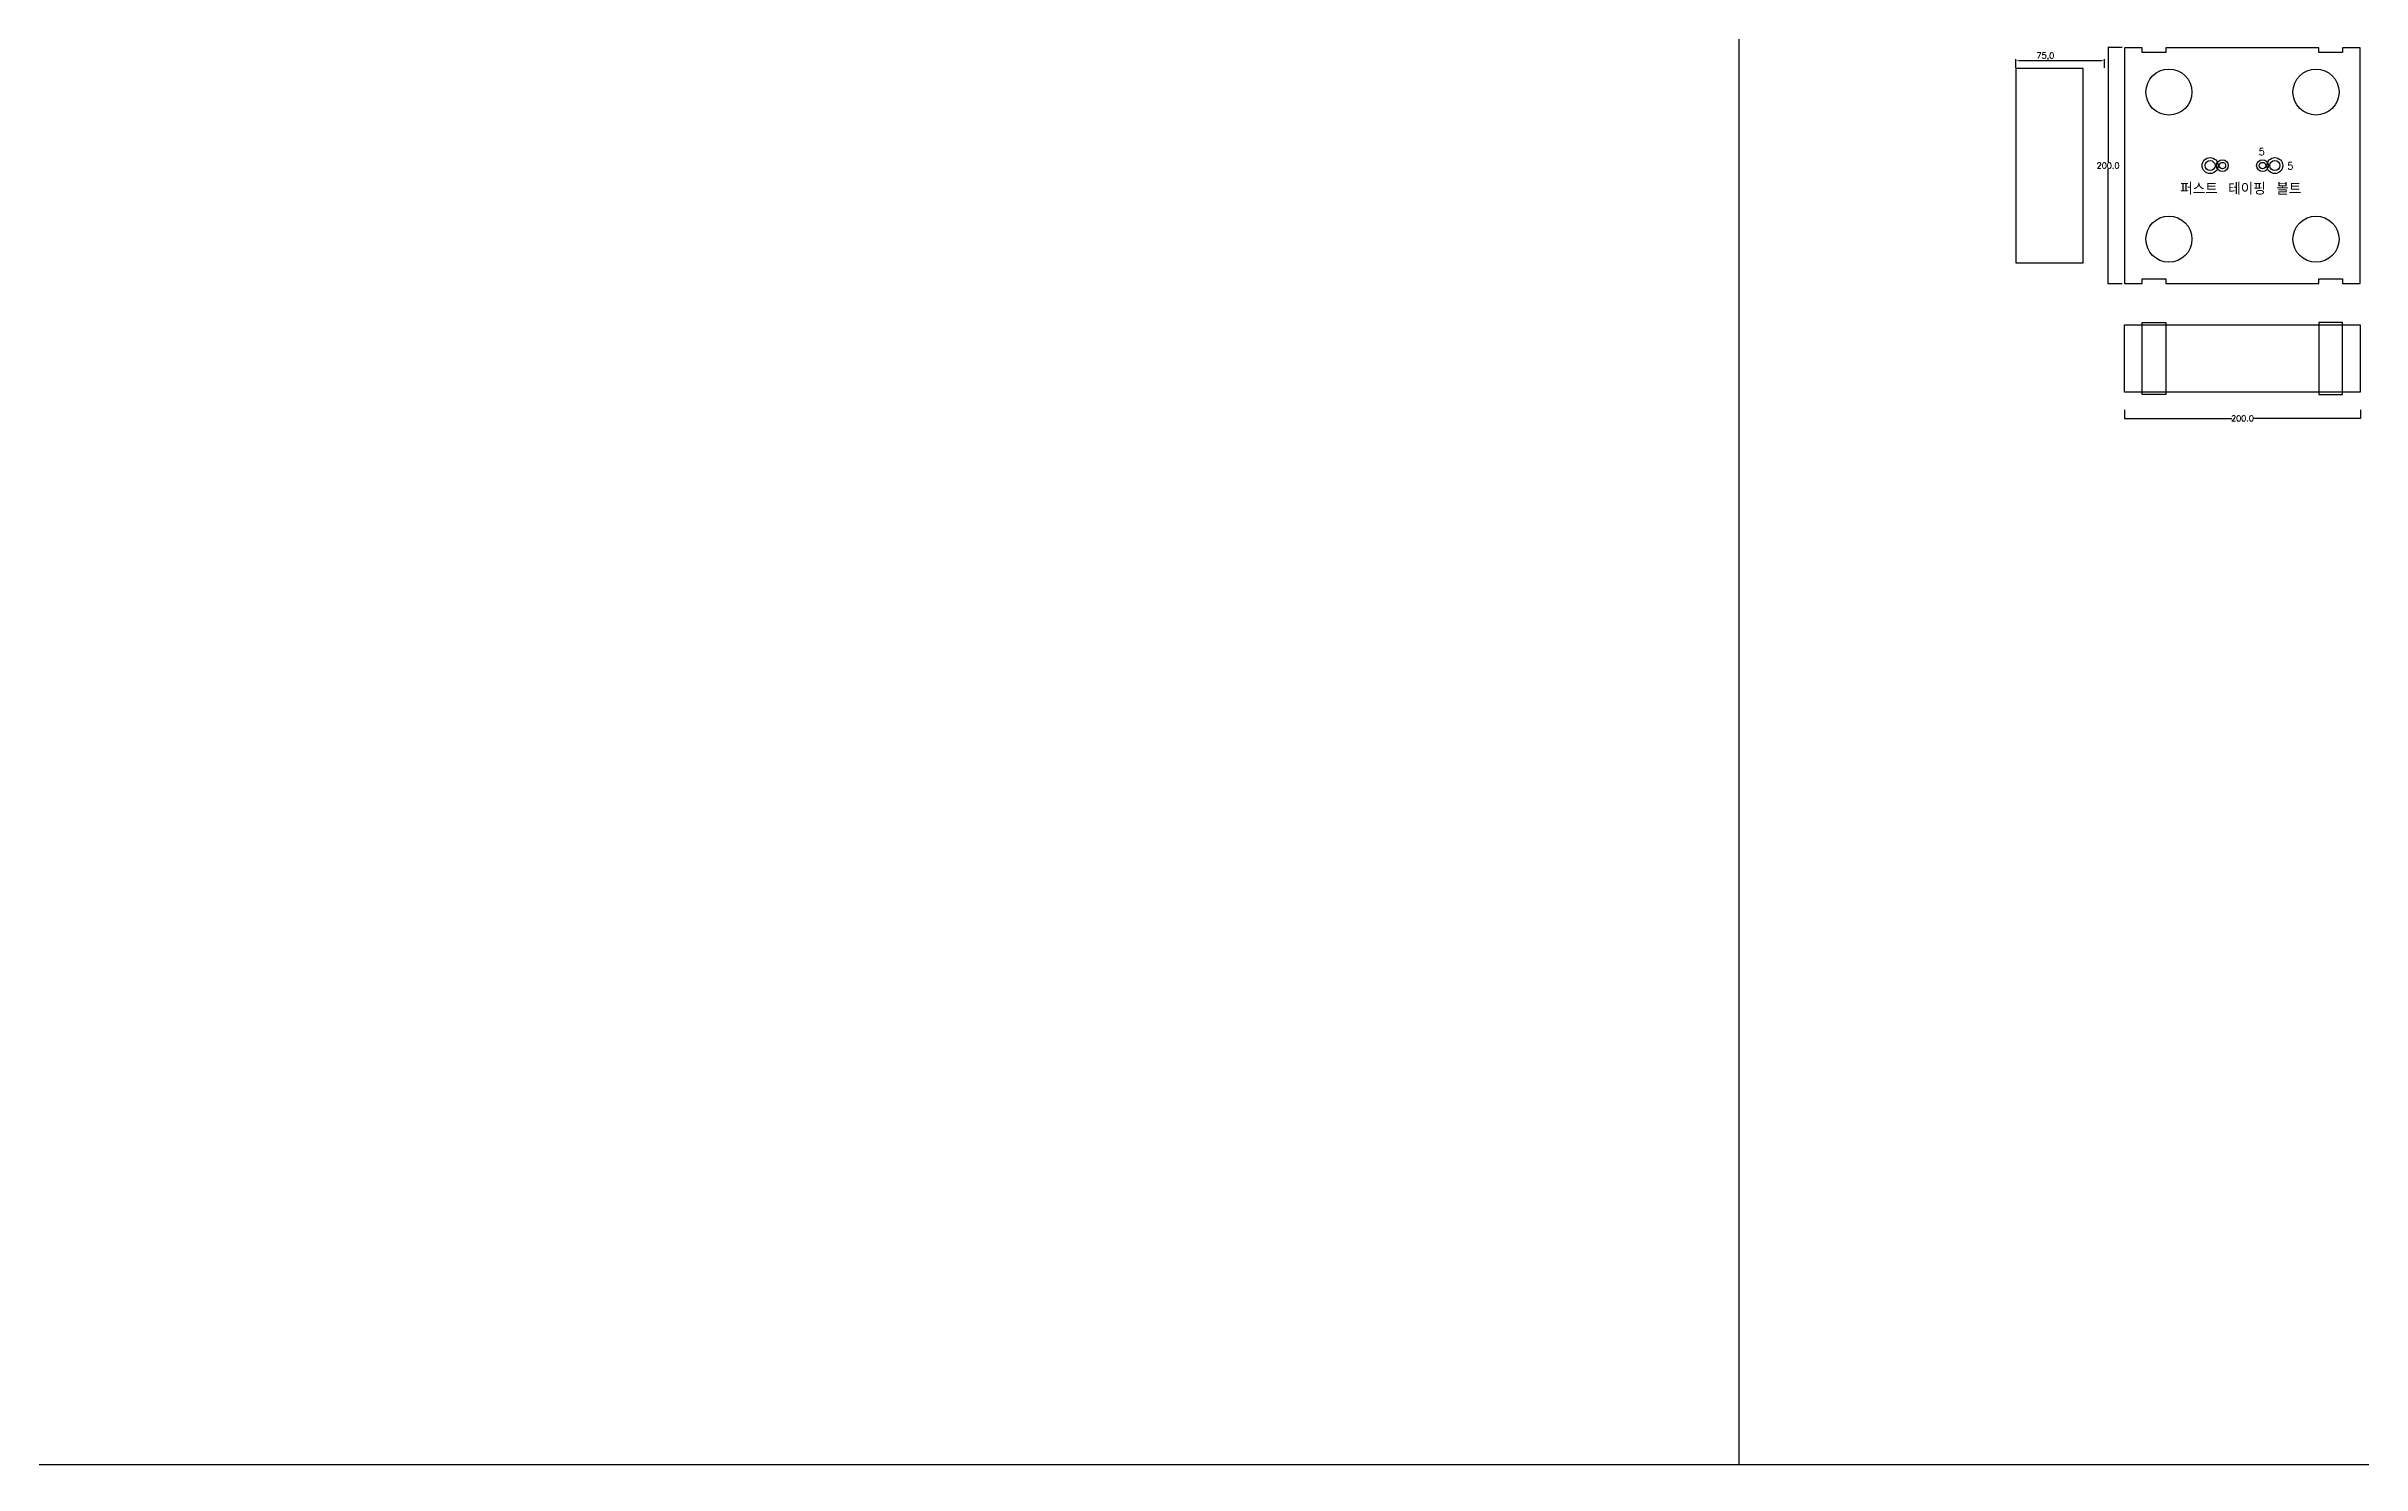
# Model space of a CAD drawing. Header units: millimetres. Extents: x 37110 to 56310, y -3510 to 5490.
# Drawn here: x 48478 to 50437, y -3510 to -2309 of the extents above; entities that cross this region are included whole.
import ezdxf

# ---------------------------------------------------------------- set-up
doc = ezdxf.new("R2010")
doc.units = ezdxf.units.MM
for name, color, linetype in [('TEXT', 3, 'Continuous'), ('볼트 구멍', 7, 'Continuous'), ('치구', 7, 'Continuous'), ('치수', 7, 'Continuous')]:
    doc.layers.add(name, color=color, linetype=linetype)
doc.styles.get("Standard").update_dxf_attribs({"font": 'txt.shx', "bigfont": 'whgtxt.shx'})
doc.dimstyles.new('ISO-25', dxfattribs={"dimtxt": 2.5, "dimasz": 2.5, "dimexe": 1.25, "dimexo": 0.625, "dimtad": 1, "dimtxsty": 'Standard', "dimcen": 2.5, "dimadec": 0, "dimazin": 0, "dimtfac": 1, "dimtmove": 0, "dimatfit": 3, "dimfxl": 0, "dimarcsym": 0})
doc.dimstyles.get("Standard").update_dxf_attribs({"dimtxt": 7, "dimasz": 0.18, "dimexe": 0.18, "dimexo": 0.0625, "dimgap": 0.09, "dimtad": 0, "dimtih": 1, "dimtoh": 1, "dimdec": 1, "dimzin": 0, "dimdsep": 46, "dimtxsty": 'Standard', "dimcen": 0.09, "dimadec": 0, "dimazin": 0, "dimtfac": 1, "dimtdec": 1, "dimtofl": 0, "dimtmove": 0, "dimatfit": 3, "dimfxl": 0, "dimtolj": 1, "dimtzin": 0, "dimarcsym": 0})

# ---------------------------------------------------------------- blocks, each defined once
blk = doc.blocks.new('*D1777')
at = {"layer": 'Defpoints', "color": 0, "linetype": 'Continuous'}
for p in [(50234.7, -2310), (50222.6, -2510), (50234.7, -2510)]:
    blk.add_point(p, dxfattribs=at)
at = {"layer": '치수', "color": 0, "linetype": 'Continuous', "lineweight": -2}
for p, q in [((50234.6, -2310), (50222.4, -2310)), ((50222.6, -2310.2), (50222.6, -2407.4)), ((50222.6, -2509.8), (50222.6, -2412.6)), ((50234.6, -2510), (50222.4, -2510))]:
    blk.add_line(p, q, dxfattribs=at)
at = {"layer": '치수', "color": 0, "linetype": 'Continuous'}
for points in [[(50222.6, -2310.2), (50222.6, -2310.2), (50222.6, -2310)], [(50222.6, -2509.8), (50222.6, -2509.8), (50222.6, -2510)]]:
    blk.add_solid(points, dxfattribs=at)
at = {"layer": '치수', "color": 0, "linetype": 'Continuous', "insert": (50222.6, -2410), "char_height": 5, "attachment_point": 5}
blk.add_mtext('\\A1;200.0', dxfattribs=at)
blk = doc.blocks.new('*D2720')
at = {"layer": 'Defpoints', "color": 0}
for p in [(50144.6, -2321.2), (50144.6, -2328), (50219.6, -2328)]:
    blk.add_point(p, dxfattribs=at)
at = {"layer": '치수', "color": 0, "lineweight": -2}
for p, q in [((50144.6, -2327.3), (50144.6, -2319.9)), ((50217.1, -2321.2), (50147.1, -2321.2)), ((50219.6, -2327.3), (50219.6, -2319.9))]:
    blk.add_line(p, q, dxfattribs=at)
at = {"layer": '치수', "color": 0}
for points in [[(50147.1, -2320.8), (50147.1, -2321.6), (50144.6, -2321.2)], [(50217.1, -2320.8), (50217.1, -2321.6), (50219.6, -2321.2)]]:
    blk.add_solid(points, dxfattribs=at)
at = {"layer": '치수', "color": 0, "insert": (50169.6, -2317.6), "char_height": 5, "attachment_point": 5}
blk.add_mtext('75,0', dxfattribs=at)
blk = doc.blocks.new('*D2722')
at = {"layer": 'Defpoints', "color": 0, "linetype": 'Continuous'}
for p in [(50236.4, -2616.6), (50436.4, -2616.6), (50436.4, -2624)]:
    blk.add_point(p, dxfattribs=at)
at = {"layer": '치수', "color": 0, "linetype": 'Continuous', "lineweight": -2}
for p, q in [((50236.4, -2616.7), (50236.4, -2624.2)), ((50236.5, -2624), (50327.5, -2624)), ((50436.2, -2624), (50345.2, -2624)), ((50436.4, -2616.7), (50436.4, -2624.2))]:
    blk.add_line(p, q, dxfattribs=at)
at = {"layer": '치수', "color": 0, "linetype": 'Continuous'}
for points in [[(50236.5, -2624), (50236.5, -2624), (50236.4, -2624)], [(50436.2, -2624), (50436.2, -2624), (50436.4, -2624)]]:
    blk.add_solid(points, dxfattribs=at)
at = {"layer": '치수', "color": 0, "linetype": 'Continuous', "insert": (50336.4, -2624), "char_height": 5, "attachment_point": 5}
blk.add_mtext('\\A1;200.0', dxfattribs=at)

msp = doc.modelspace()

# ---------------------------------------------------------------- linework, layer by layer
at = {"color": 6}
for p, q in [((49910, 5490), (49910, -3510)), ((56310, -3510), (37110, -3510))]:
    msp.add_line(p, q, dxfattribs=at)
at = {"layer": '볼트 구멍', "color": 1}
for centre, radius in [((50308.968, -2410), 6.75), ((50319.368, -2410), 5), ((50353.368, -2410), 5), ((50363.768, -2410), 6.75)]:
    msp.add_circle(centre, radius, dxfattribs=at)
at = {"layer": '볼트 구멍', "color": 3}
for centre in [(50308.968, -2410), (50363.768, -2410)]:
    msp.add_circle(centre, 4.25, dxfattribs=at)
at = {"layer": '볼트 구멍', "color": 2}
for centre in [(50319.368, -2410), (50353.368, -2410)]:
    msp.add_circle(centre, 2.75, dxfattribs=at)
at = {"layer": '치구'}
for points in [[(50236.618, -2509.75), (50251.618, -2509.75), (50251.618, -2505.75), (50271.618, -2505.75), (50271.618, -2509.75), (50401.118, -2509.75), (50401.118, -2505.75), (50421.118, -2505.75), (50421.118, -2509.75), (50436.118, -2509.75), (50436.118, -2310.25), (50421.118, -2310.25), (50421.118, -2314.25), (50401.118, -2314.25), (50401.118, -2310.25), (50271.618, -2310.25), (50271.618, -2314.25), (50251.618, -2314.25), (50251.618, -2310.25), (50236.618, -2310.25)], [(50201.618, -2327.65), (50144.618, -2327.65), (50144.618, -2492.35), (50201.618, -2492.35)], [(50236.618, -2544.75), (50436.118, -2544.75), (50436.118, -2601.75), (50236.618, -2601.75)]]:
    msp.add_lwpolyline(points, close=True, dxfattribs=at)
at = {"layer": '치구', "color": 1}
for points in [[(50251.618, -2542.75), (50271.618, -2542.75), (50271.618, -2603.747), (50251.618, -2603.747)], [(50421.118, -2542.75), (50401.118, -2542.75), (50401.118, -2603.747), (50421.118, -2603.747)]]:
    msp.add_lwpolyline(points, close=True, dxfattribs=at)
at = {"layer": '치구'}
for centre in [(50274.118, -2347.75), (50398.618, -2347.75), (50274.118, -2472.25), (50398.618, -2472.25)]:
    msp.add_circle(centre, 19.5, dxfattribs=at)

# ---------------------------------------------------------------- texts
at = {"layer": 'TEXT', "color": 1}
for p in [(50350.163, -2401.238), (50374.44, -2413.211)]:
    msp.add_text('5', height=6, dxfattribs=at).set_placement(p)
at = {"layer": 'TEXT', "color": 6}
msp.add_text('퍼스트 테이핑 볼트', height=10, dxfattribs=at).set_placement((50283.674, -2434.605))

# ---------------------------------------------------------------- dimensions: what is measured, and where the dimension line sits
at = {"layer": '치수', "color": 4, "linetype": 'Continuous'}
dim = msp.add_linear_dim(base=(50222.588, -2510), p1=(50234.658, -2310), p2=(50234.658, -2510), angle=90, dimstyle='Standard', override={"dimtxt": 5}, dxfattribs=at)
dim.commit()
dim.dimension.update_dxf_attribs({"geometry": '*D1777', "text_midpoint": (50222.588, -2410)})
at = {"layer": '치수', "color": 4}
dim = msp.add_linear_dim(base=(50144.618, -2321.173), p1=(50219.618, -2327.95), p2=(50144.618, -2327.95), angle=180, dimstyle='ISO-25', override={"dimtxt": 5, "dimdec": 1, "dimzin": 0, "dimtdec": 1}, dxfattribs=at)
dim.commit()
dim.dimension.update_dxf_attribs({"geometry": '*D2720', "text_midpoint": (50169.618, -2321.173), "dimtype": 160})
at = {"layer": '치수', "color": 4, "linetype": 'Continuous'}
dim = msp.add_linear_dim(base=(50436.368, -2624.008), p1=(50236.368, -2616.611), p2=(50436.368, -2616.611), dimstyle='Standard', override={"dimtxt": 5}, dxfattribs=at)
dim.commit()
dim.dimension.update_dxf_attribs({"geometry": '*D2722', "text_midpoint": (50336.368, -2624.008)})

doc.saveas('drawing.dxf')
